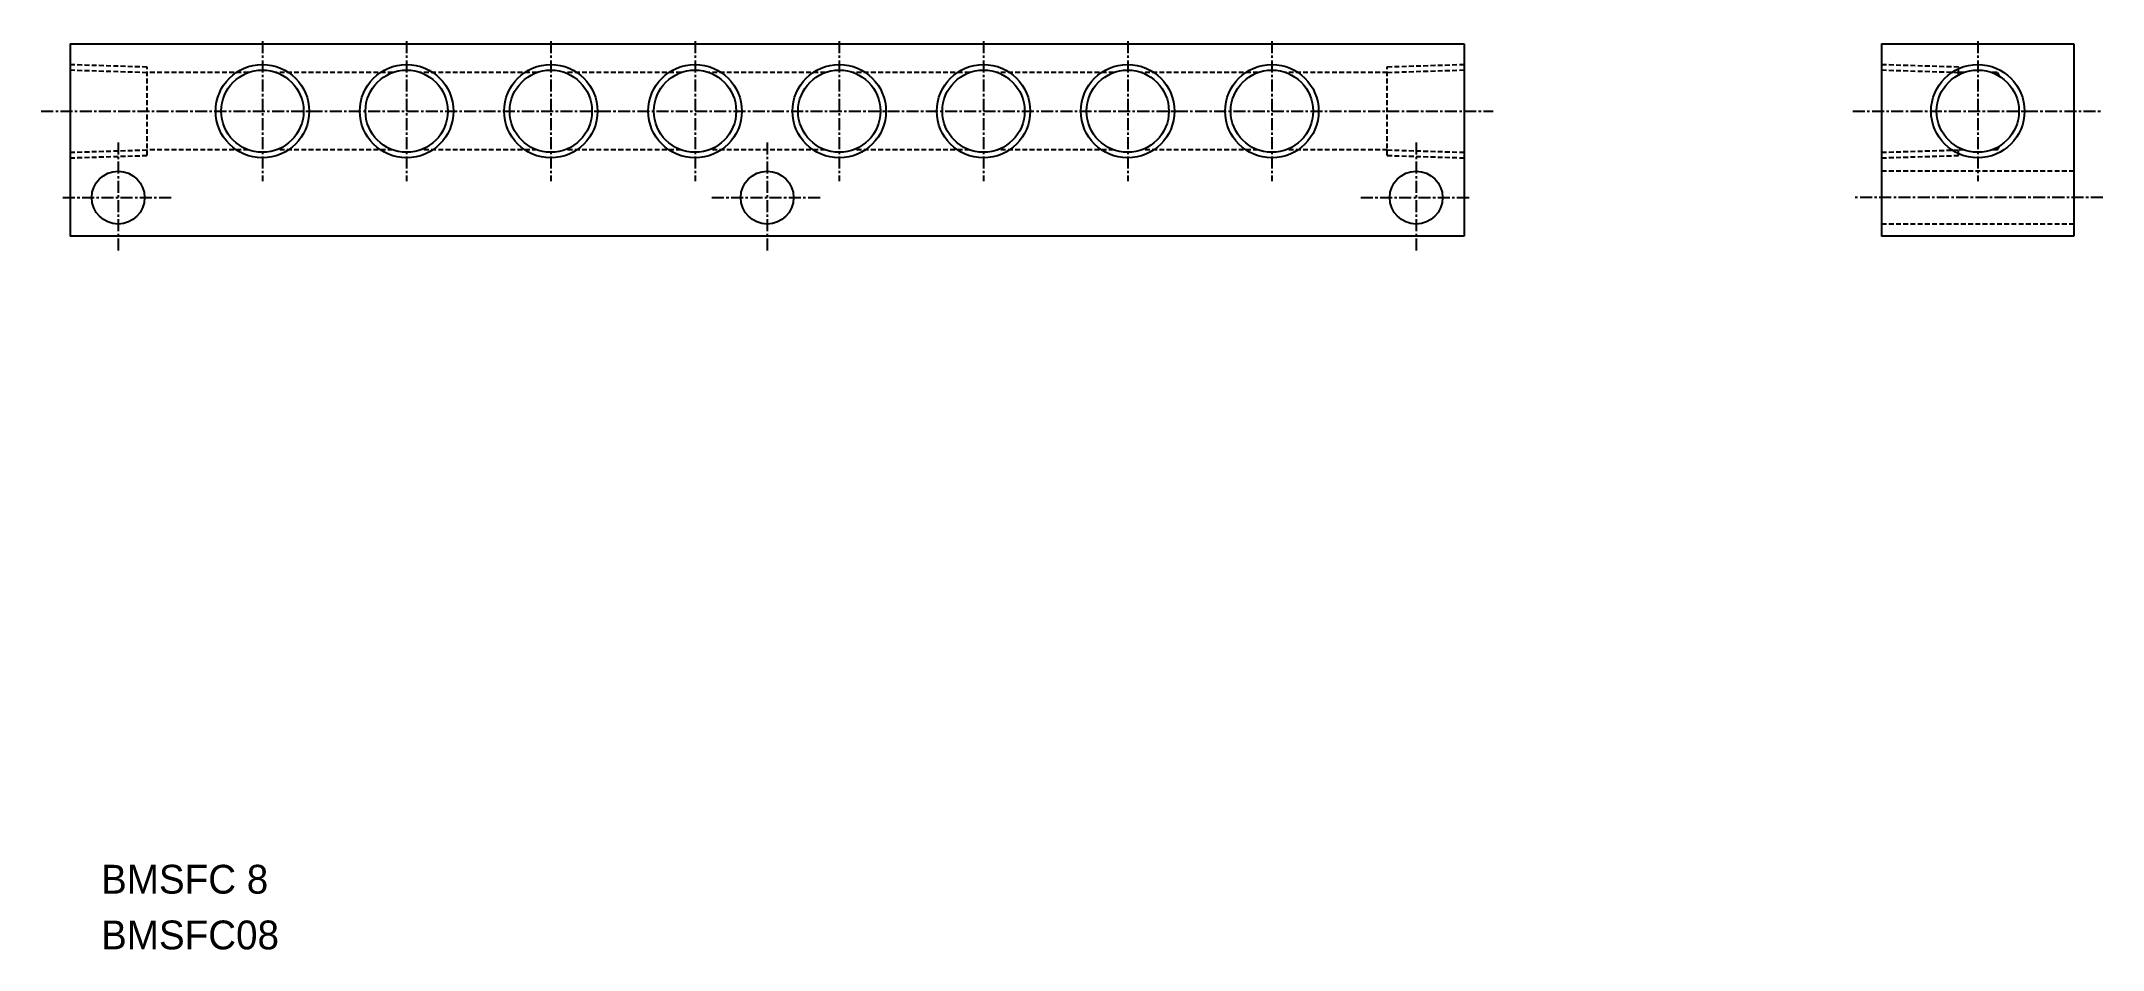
# Model space of a CAD drawing. Extents: x 532 to 747, y 716 to 811.
import ezdxf

# ---------------------------------------------------------------- set-up
doc = ezdxf.new("R2010")
doc.units = 0
doc.linetypes.add('CENTER', pattern=[2, 1.25, -0.25, 0.25, -0.25])
doc.linetypes.add('DASHED', pattern=[0.75, 0.5, -0.25])
doc.layers.get('0').update_dxf_attribs({"linetype": 'CONTINUOUS'})
doc.layers.add('CENTER', color=1, linetype='CENTER')

msp = doc.modelspace()

# ---------------------------------------------------------------- linework, layer by layer
at = {"color": 7, "linetype": 'CONTINUOUS'}
for p, q in [((535.44, 810.55), (680.44, 810.55)), ((535.44, 810.55), (535.44, 790.55)), ((680.44, 810.55), (680.44, 790.55)), ((723.86, 810.55), (723.86, 790.55)), ((723.86, 810.55), (743.86, 810.55)), ((743.86, 810.55), (743.86, 790.55)), ((680.44, 790.55), (535.44, 790.55)), ((743.86, 790.55), (723.86, 790.55))]:
    msp.add_line(p, q, dxfattribs=at)
at = {"color": 3, "linetype": 'DASHED'}
for p, q in [((535.44, 808.42), (543.44, 808.17)), ((672.44, 808.17), (680.44, 808.42)), ((723.86, 808.42), (731.86, 808.17)), ((535.44, 807.84), (543.44, 807.59)), ((543.44, 798.94), (543.44, 808.17)), ((553.99, 807.59), (543.44, 807.59)), ((568.99, 807.59), (556.88, 807.59)), ((583.99, 807.59), (571.88, 807.59)), ((592.94, 807.59), (586.88, 807.59)), ((598.99, 807.59), (592.94, 807.59)), ((613.99, 807.59), (601.88, 807.59)), ((613.99, 807.59), (607.94, 807.59)), ((628.99, 807.59), (616.88, 807.59)), ((628.99, 807.59), (622.94, 807.59)), ((643.99, 807.59), (631.88, 807.59)), ((658.99, 807.59), (646.88, 807.59)), ((672.44, 807.59), (661.88, 807.59)), ((672.44, 798.94), (672.44, 808.17)), ((672.44, 807.59), (680.44, 807.84)), ((723.86, 807.84), (731.86, 807.59)), ((731.86, 807.34), (731.86, 808.17)), ((732.42, 807.59), (731.86, 807.59)), ((735.86, 807.59), (735.3, 807.59)), ((735.86, 807.59), (736.07, 807.22)), ((735.86, 807.59), (735.86, 807.34)), ((738.14, 803.63), (738.19, 803.55)), ((738.14, 803.47), (738.19, 803.55)), ((735.86, 799.52), (736.07, 799.88)), ((535.44, 799.27), (543.44, 799.52)), ((535.44, 798.69), (543.44, 798.94)), ((553.99, 799.52), (543.44, 799.52)), ((568.99, 799.52), (556.88, 799.52)), ((583.99, 799.52), (571.88, 799.52)), ((592.94, 799.52), (586.88, 799.52)), ((598.99, 799.52), (592.94, 799.52)), ((613.99, 799.52), (601.88, 799.52)), ((613.99, 799.52), (607.94, 799.52)), ((628.99, 799.52), (616.88, 799.52)), ((628.99, 799.52), (622.94, 799.52)), ((643.99, 799.52), (631.88, 799.52)), ((658.99, 799.52), (646.88, 799.52)), ((672.44, 799.52), (661.88, 799.52)), ((672.44, 799.52), (680.44, 799.27)), ((672.44, 798.94), (680.44, 798.69)), ((723.86, 799.27), (731.86, 799.52)), ((723.86, 798.69), (731.86, 798.94)), ((731.86, 798.94), (731.86, 799.77)), ((732.42, 799.52), (731.86, 799.52)), ((735.86, 799.52), (735.3, 799.52)), ((735.86, 799.77), (735.86, 799.52)), ((743.86, 797.3), (723.86, 797.3)), ((743.86, 791.8), (723.86, 791.8))]:
    msp.add_line(p, q, dxfattribs=at)
at = {"color": 3, "linetype": 'CONTINUOUS'}
for centre in [(555.44, 803.55), (570.44, 803.55), (585.44, 803.55), (600.44, 803.55), (615.44, 803.55), (630.44, 803.55), (645.44, 803.55), (660.44, 803.55), (733.86, 803.55)]:
    msp.add_circle(centre, 4.86, dxfattribs=at)
at = {"color": 7, "linetype": 'CONTINUOUS'}
for centre, radius in [((555.44, 803.55), 4.28), ((570.44, 803.55), 4.28), ((585.44, 803.55), 4.28), ((600.44, 803.55), 4.28), ((615.44, 803.55), 4.28), ((630.44, 803.55), 4.28), ((645.44, 803.55), 4.28), ((660.44, 803.55), 4.28), ((733.86, 803.55), 4.28), ((540.44, 794.55), 2.75), ((607.94, 794.55), 2.75), ((675.44, 794.55), 2.75)]:
    msp.add_circle(centre, radius, dxfattribs=at)
at = {"layer": 'CENTER', "color": 1, "linetype": 'CENTER'}
for p, q in [((555.44, 810.84), (555.44, 796.27)), ((570.44, 810.84), (570.44, 796.27)), ((585.44, 810.84), (585.44, 796.27)), ((600.44, 810.84), (600.44, 796.27)), ((615.44, 810.84), (615.44, 796.27)), ((630.44, 810.84), (630.44, 796.27)), ((645.44, 810.84), (645.44, 796.27)), ((660.44, 810.84), (660.44, 796.27)), ((733.86, 810.84), (733.86, 796.27)), ((532.44, 803.55), (683.44, 803.55)), ((720.86, 803.55), (746.86, 803.55)), ((540.44, 800.3), (540.44, 788.8)), ((607.94, 800.3), (607.94, 788.8)), ((675.44, 800.3), (675.44, 788.8)), ((534.69, 794.55), (546.19, 794.55)), ((602.19, 794.55), (613.69, 794.55)), ((669.69, 794.55), (681.19, 794.55)), ((746.86, 794.55), (720.86, 794.55))]:
    msp.add_line(p, q, dxfattribs=at)

# ---------------------------------------------------------------- texts
at = {"color": 7, "linetype": 'CONTINUOUS'}
for s, p in [('BMSFC 8', (538.66, 722.1)), ('BMSFC08', (538.66, 716.3))]:
    msp.add_text(s, height=3, dxfattribs=at).set_placement(p)

doc.saveas('drawing.dxf')
